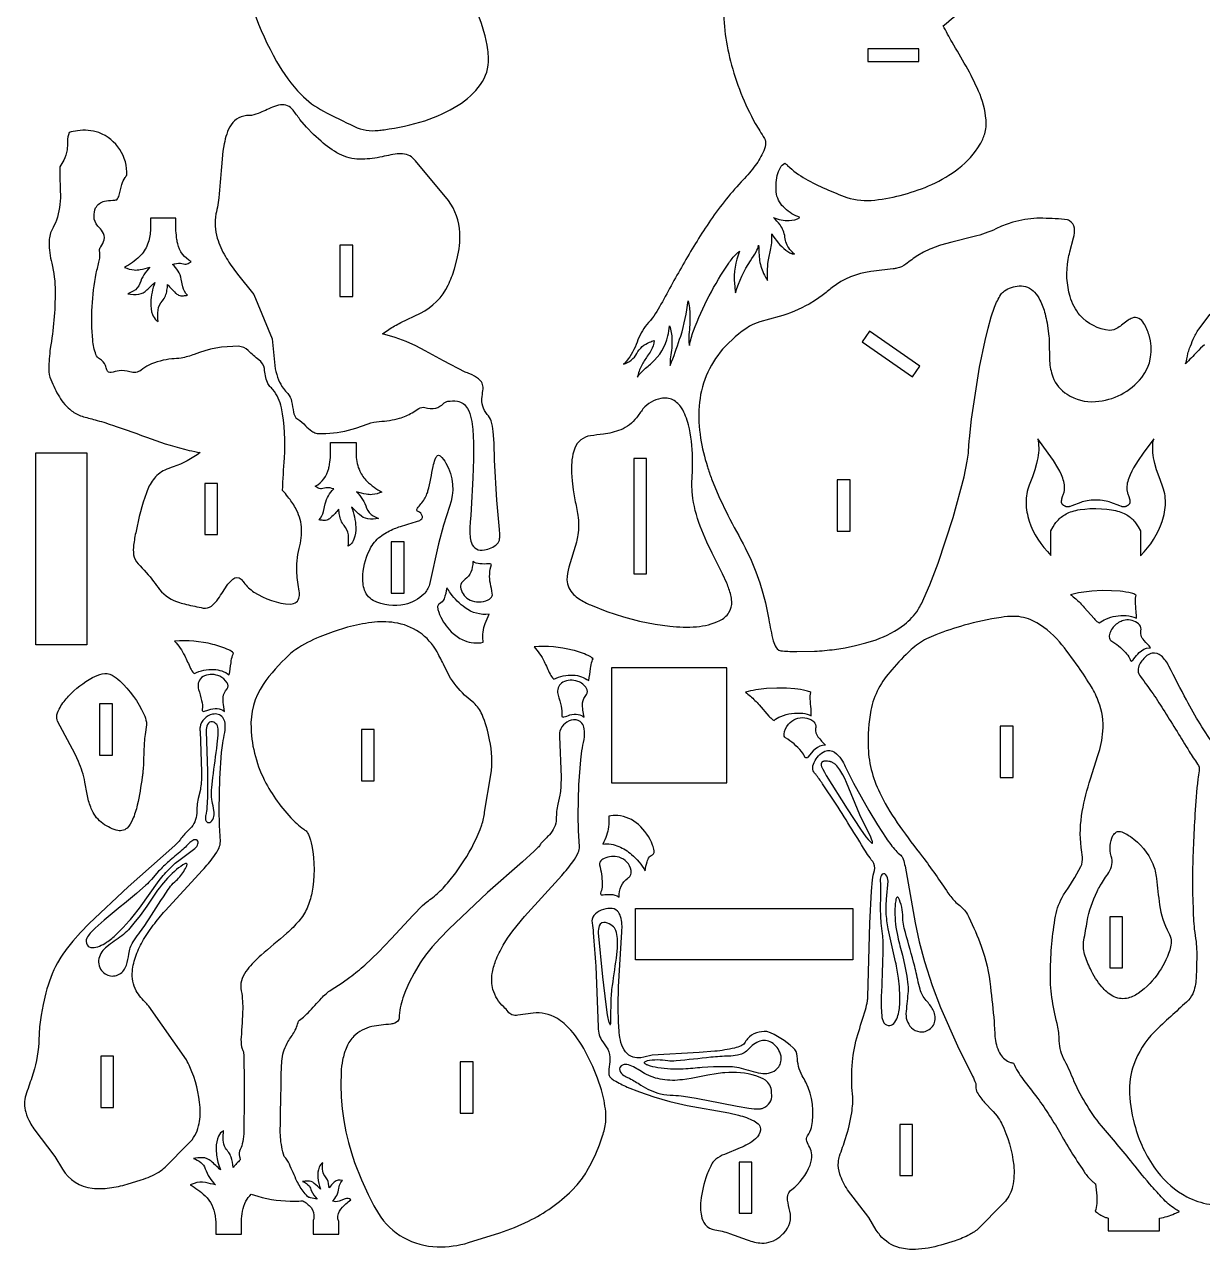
# Model space of a CAD drawing. Extents: x -12 to 98, y 6 to 101.
# Drawn here: x -11.63 to 34.39, y 6 to 53.86 of the extents above; entities that cross this region are included whole.
import ezdxf

# ---------------------------------------------------------------- set-up
doc = ezdxf.new("R2010")
doc.units = 0
doc.header["$MEASUREMENT"] = 0
doc.layers.get('0').update_dxf_attribs({"linetype": 'CONTINUOUS'})

msp = doc.modelspace()

# ---------------------------------------------------------------- linework, layer by layer
for points in [[(-3.249, 56.432, 0.07985), (-1.788, 52.418, 0.060537), (-0.828, 51.122, 0.079086), (0.049, 50.475, 0.011573), (1.258, 49.872, 0.13375), (2.186, 49.718, 0.020815), (2.416, 49.745, 0.040692), (4.004, 50.099, 0.062353), (5.315, 50.705, 0.092105), (6.188, 51.516, 0.167821), (6.496, 52.533, 0.033822), (6.468, 52.871, 0.054737), (6.084, 54.277, 0.021849)], [(15.679, 54.838, 0.074267), (15.952, 52.425, 0.066044), (16.918, 49.99, 0.007906), (17.273, 49.41, -0.162679), (17.316, 49.164, -0.070518), (17.211, 48.845, -0.057693), (16.865, 48.28, -0.026489), (16.365, 47.707, 0.042284), (15.097, 46.104, 0.018242), (14.086, 44.469, 0.004023), (13.173, 42.823, -0.060794), (12.679, 42.135, 0.086601), (12.298, 41.452, -0.090637), (11.887, 40.709, -0.02392), (11.771, 40.584, 0.188182), (12.29, 41.009, -0.175135), (12.788, 41.448, -0.023184), (12.971, 41.515, -0.118251), (12.838, 41.113, -0.031794), (12.696, 40.9, 0.026785), (12.467, 40.529, 0.077026), (12.318, 40.081, -0.067616), (12.497, 40.306, -0.008769), (12.866, 40.631, 0.156776), (13.501, 41.695, 0.033382), (13.569, 42.08, -0.079371), (13.657, 41.563, -0.054201), (13.608, 40.874, 0.053871), (13.591, 40.542, 0.038903), (13.649, 40.675, 0.009287), (14.004, 41.687, 0.050482), (14.292, 43.066, -0.069148), (14.36, 42.514, -0.028796), (14.326, 41.746, 0.067967), (14.341, 41.314, -0.036164), (14.505, 41.89, -0.058782), (15.878, 44.533, -0.049387), (16.177, 44.893, -0.026304), (16.306, 45.005, 0.124774), (16.107, 43.726, 0.020766), (16.147, 43.379, -0.073825), (16.726, 44.631, 0.009793), (16.951, 44.979, 0.084693), (17.047, 45.231, 0.019747), (17.085, 44.633, 0.082244), (17.278, 44.067, 0.019063), (17.396, 43.857, -0.036325), (17.422, 44.593, -0.026425), (17.523, 45.11, 0.066476), (17.565, 45.681, 0.096788), (18.109, 45.038, 0.116157), (18.449, 44.879, -0.026073), (18.261, 45.074, -0.15081), (18.074, 45.553, 0.138701), (17.882, 46.03, 0.056276), (17.625, 46.316, 0.093564), (18.237, 46.198, 0.139041), (18.659, 46.324, -0.116903), (18.075, 46.678, -0.168219), (17.744, 47.227, -0.083923), (17.773, 47.96, -0.066568), (17.896, 48.272, -0.142693), (18.07, 48.436), (18.103, 48.419, -0.047693), (18.181, 48.344, 0.054516), (18.874, 47.826, 0.038172), (20.496, 47.105, 0.108398), (21.584, 46.996, 0.073413), (23.815, 47.607, 0.05551), (24.858, 48.229, 0.090073), (25.697, 49.179, 0.049961), (25.882, 49.582, 0.094579), (25.932, 50.137, 0.082812), (25.638, 51.258, 0.025033), (25.149, 52.227, 0.004518), (24.606, 53.17, -0.00947), (24.255, 53.803, 0.049697), (25.094, 54.583, 0.044365)], [(34.461, 41.338, 0.032512), (34.173, 41.069, -0.008994), (33.727, 40.605, 0.03751), (33.819, 41.002, -0.033272), (33.883, 41.209, -0.003632), (34.021, 41.564, -0.051996), (34.241, 41.952), (34.686, 42.541, 0.039199)], [(34.893, 25.636, -0.034838), (33.76, 27.47, -0.003946), (33.075, 28.791, 0.094421), (32.777, 29.193, 0.223286), (32.42, 29.298, 0.13347), (32.217, 29.204, 0.103407), (31.924, 28.854, 0.108505), (31.869, 28.62, 0.161755), (31.965, 28.384, -0.023981), (32.909, 27.009, -0.004219), (33.867, 25.461, 0.015925), (34.197, 24.969, -0.189539), (34.258, 24.703, -0.01026), (34.206, 24.377, 0.020532), (34.09, 23.004, 0.009675), (33.991, 20.632, 0.011717), (34.018, 19.39, 0.021309), (34.067, 18.512, 0.003432), (34.134, 18.034, -0.035832), (34.158, 17.238, -0.009663), (34.137, 16.592, -0.086739), (34.004, 15.996, -0.098046), (33.763, 15.672, -0.007922), (33.143, 15.108, 0.011556), (32.502, 14.497, 0.108194), (31.699, 13.228, 0.093257), (31.537, 12.091, 0.063853), (31.764, 10.769, 0.093412), (32.626, 9.039, 0.105223), (33.77, 8.065, 0.163797), (35.598, 7.776, 0.060579)]]:
    msp.add_lwpolyline(points, format="xyb")
for points in [[(21.311, 52.911), (21.311, 52.411), (23.311, 52.411), (23.311, 52.911)], [(1.192, 45.232), (0.692, 45.232), (0.692, 43.232), (1.192, 43.232)], [(23.344, 40.508), (21.373, 41.877), (21.087, 41.466), (23.059, 40.097)], [(31.966, 33.106), (32.107, 33.256), (32.239, 33.413), (32.362, 33.575), (32.475, 33.743), (32.577, 33.915), (32.668, 34.09), (32.747, 34.268), (32.813, 34.448), (32.841, 34.538), (32.866, 34.629), (32.887, 34.72), (32.905, 34.811), (32.919, 34.901), (32.929, 34.992), (32.936, 35.082), (32.939, 35.172), (32.938, 35.262), (32.932, 35.351), (32.923, 35.439), (32.909, 35.527), (32.891, 35.613), (32.869, 35.699), (32.842, 35.784), (32.811, 35.868), (32.69, 36.181), (32.595, 36.458), (32.524, 36.706), (32.497, 36.82), (32.476, 36.928), (32.46, 37.032), (32.449, 37.131), (32.443, 37.227), (32.442, 37.32), (32.445, 37.41), (32.452, 37.499), (32.464, 37.587), (32.48, 37.674), (32.068, 37.111), (31.871, 36.826), (31.696, 36.543), (31.621, 36.404), (31.557, 36.267), (31.529, 36.2), (31.504, 36.134), (31.482, 36.068), (31.464, 36.004), (31.45, 35.94), (31.439, 35.877), (31.433, 35.816), (31.432, 35.786), (31.431, 35.756), (31.432, 35.726), (31.434, 35.697), (31.437, 35.667), (31.441, 35.639), (31.446, 35.61), (31.453, 35.583), (31.461, 35.555), (31.47, 35.528), (31.508, 35.419), (31.534, 35.33), (31.543, 35.292), (31.546, 35.275), (31.548, 35.258), (31.55, 35.243), (31.551, 35.228), (31.551, 35.214), (31.55, 35.201), (31.549, 35.188), (31.548, 35.182), (31.547, 35.176), (31.546, 35.17), (31.544, 35.165), (31.542, 35.159), (31.54, 35.154), (31.538, 35.149), (31.536, 35.144), (31.533, 35.139), (31.531, 35.134), (31.528, 35.129), (31.525, 35.124), (31.521, 35.12), (31.518, 35.115), (31.51, 35.106), (31.502, 35.098), (31.493, 35.089), (31.483, 35.081), (31.472, 35.073), (31.46, 35.065), (31.435, 35.049), (31.424, 35.043), (31.413, 35.038), (31.403, 35.033), (31.393, 35.028), (31.383, 35.025), (31.373, 35.021), (31.363, 35.019), (31.354, 35.017), (31.344, 35.015), (31.335, 35.013), (31.326, 35.013), (31.318, 35.012), (31.309, 35.012), (31.3, 35.012), (31.292, 35.013), (31.283, 35.014), (31.267, 35.016), (31.25, 35.02), (31.234, 35.024), (31.218, 35.029), (31.152, 35.051), (30.799, 35.188), (30.742, 35.205), (30.682, 35.222), (30.617, 35.237), (30.548, 35.251), (30.474, 35.262), (30.394, 35.271), (30.308, 35.276), (30.216, 35.279), (30.124, 35.278), (30.038, 35.273), (29.958, 35.265), (29.883, 35.254), (29.814, 35.241), (29.749, 35.225), (29.689, 35.208), (29.632, 35.19), (29.279, 35.051), (29.213, 35.029), (29.197, 35.024), (29.181, 35.02), (29.165, 35.016), (29.148, 35.014), (29.14, 35.013), (29.131, 35.012), (29.122, 35.012), (29.114, 35.012), (29.105, 35.013), (29.096, 35.013), (29.087, 35.015), (29.077, 35.017), (29.068, 35.019), (29.058, 35.021), (29.049, 35.025), (29.039, 35.028), (29.029, 35.033), (29.018, 35.038), (29.008, 35.043), (28.997, 35.049), (28.971, 35.065), (28.96, 35.073), (28.949, 35.081), (28.939, 35.089), (28.93, 35.098), (28.921, 35.106), (28.913, 35.115), (28.91, 35.12), (28.907, 35.124), (28.904, 35.129), (28.901, 35.134), (28.898, 35.139), (28.895, 35.144), (28.893, 35.149), (28.891, 35.154), (28.889, 35.159), (28.887, 35.165), (28.886, 35.17), (28.884, 35.176), (28.883, 35.182), (28.882, 35.188), (28.881, 35.201), (28.88, 35.214), (28.88, 35.228), (28.881, 35.243), (28.883, 35.258), (28.885, 35.275), (28.888, 35.292), (28.897, 35.33), (28.923, 35.419), (28.961, 35.528), (28.97, 35.555), (28.978, 35.583), (28.985, 35.61), (28.99, 35.639), (28.995, 35.667), (28.998, 35.697), (28.999, 35.726), (29, 35.756), (29, 35.786), (28.998, 35.816), (28.992, 35.877), (28.981, 35.94), (28.967, 36.004), (28.949, 36.068), (28.928, 36.134), (28.903, 36.2), (28.875, 36.267), (28.81, 36.404), (28.735, 36.543), (28.56, 36.826), (28.363, 37.111), (27.951, 37.674), (27.967, 37.587), (27.979, 37.499), (27.986, 37.41), (27.99, 37.32), (27.988, 37.227), (27.982, 37.131), (27.971, 37.032), (27.955, 36.928), (27.934, 36.82), (27.907, 36.706), (27.836, 36.458), (27.741, 36.181), (27.62, 35.868), (27.589, 35.784), (27.562, 35.699), (27.54, 35.614), (27.522, 35.527), (27.508, 35.44), (27.499, 35.352), (27.494, 35.263), (27.492, 35.174), (27.495, 35.084), (27.502, 34.994), (27.512, 34.904), (27.526, 34.813), (27.544, 34.723), (27.565, 34.632), (27.59, 34.542), (27.618, 34.452), (27.685, 34.273), (27.764, 34.095), (27.854, 33.921), (27.957, 33.75), (28.069, 33.583), (28.192, 33.421), (28.325, 33.265), (28.466, 33.115), (28.466, 34.076), (28.558, 34.24), (28.608, 34.32), (28.663, 34.398), (28.693, 34.437), (28.724, 34.474), (28.757, 34.511), (28.792, 34.547), (28.829, 34.581), (28.869, 34.615), (28.911, 34.648), (28.957, 34.679), (29.005, 34.709), (29.056, 34.738), (29.111, 34.765), (29.169, 34.79), (29.231, 34.814), (29.297, 34.837), (29.368, 34.857), (29.442, 34.876), (29.521, 34.893), (29.605, 34.907), (29.787, 34.93), (29.99, 34.944), (30.216, 34.948), (30.441, 34.942), (30.644, 34.926), (30.827, 34.902), (30.989, 34.87), (31.064, 34.851), (31.134, 34.83), (31.2, 34.807), (31.262, 34.783), (31.32, 34.757), (31.375, 34.73), (31.427, 34.702), (31.475, 34.672), (31.52, 34.641), (31.562, 34.608), (31.602, 34.575), (31.639, 34.54), (31.675, 34.505), (31.708, 34.469), (31.739, 34.432), (31.768, 34.394), (31.823, 34.317), (31.873, 34.238), (31.966, 34.076)], [(-11.191, 29.62), (-11.191, 37.12), (-9.191, 37.12), (-9.191, 29.62)], [(12.673, 36.899), (12.173, 36.899), (12.173, 32.399), (12.673, 32.399)], [(-4.586, 33.933), (-4.086, 33.933), (-4.086, 35.933), (-4.586, 35.933)], [(20.619, 36.071), (20.119, 36.071), (20.119, 34.071), (20.619, 34.071)], [(2.694, 31.649), (3.194, 31.649), (3.194, 33.649), (2.694, 33.649)], [(15.8, 28.732), (11.3, 28.732), (11.3, 24.232), (15.8, 24.232)], [(-8.197, 27.314), (-8.697, 27.314), (-8.697, 25.314), (-8.197, 25.314)], [(26.987, 26.441), (26.487, 26.441), (26.487, 24.441), (26.987, 24.441)], [(2.028, 26.316), (1.528, 26.316), (1.528, 24.316), (2.028, 24.316)], [(20.994, 22.989), (20.48, 24.247), (20.41, 24.401), (20.338, 24.546), (20.263, 24.678), (20.224, 24.739), (20.185, 24.796), (20.144, 24.849), (20.103, 24.896), (20.082, 24.918), (20.061, 24.939), (20.039, 24.958), (20.017, 24.976), (19.995, 24.993), (19.973, 25.008), (19.95, 25.021), (19.927, 25.033), (19.904, 25.043), (19.88, 25.052), (19.857, 25.059), (19.845, 25.062), (19.832, 25.064), (19.786, 25.072), (19.743, 25.077), (19.704, 25.08), (19.669, 25.081), (19.637, 25.08), (19.623, 25.079), (19.609, 25.077), (19.597, 25.075), (19.585, 25.072), (19.573, 25.069), (19.563, 25.066), (19.553, 25.062), (19.549, 25.059), (19.544, 25.057), (19.54, 25.055), (19.536, 25.052), (19.532, 25.049), (19.529, 25.047), (19.525, 25.044), (19.522, 25.041), (19.519, 25.038), (19.516, 25.035), (19.513, 25.031), (19.511, 25.028), (19.508, 25.025), (19.506, 25.021), (19.504, 25.018), (19.502, 25.014), (19.5, 25.01), (19.499, 25.006), (19.497, 25.002), (19.496, 24.998), (19.495, 24.994), (19.494, 24.99), (19.493, 24.985), (19.492, 24.981), (19.491, 24.972), (19.491, 24.962), (19.491, 24.953), (19.491, 24.943), (19.492, 24.932), (19.494, 24.922), (19.496, 24.911), (19.502, 24.888), (19.509, 24.864), (19.518, 24.84), (19.528, 24.814), (19.553, 24.761), (19.615, 24.647), (19.687, 24.526), (20.501, 23.222), (21.026, 22.426), (21.239, 22.128), (21.323, 22.021), (21.359, 21.981), (21.389, 21.949), (21.415, 21.925), (21.437, 21.906), (21.447, 21.899), (21.456, 21.893), (21.464, 21.888), (21.468, 21.886), (21.471, 21.884), (21.475, 21.883), (21.478, 21.881), (21.479, 21.881), (21.481, 21.881), (21.482, 21.88), (21.483, 21.88), (21.485, 21.88), (21.486, 21.88), (21.487, 21.88), (21.488, 21.88), (21.488, 21.88), (21.489, 21.88), (21.489, 21.88), (21.49, 21.88), (21.49, 21.88), (21.491, 21.88), (21.491, 21.88), (21.492, 21.881), (21.492, 21.881), (21.493, 21.881), (21.493, 21.881), (21.494, 21.881), (21.494, 21.882), (21.494, 21.882), (21.495, 21.882), (21.495, 21.883), (21.495, 21.883), (21.496, 21.883), (21.496, 21.884), (21.496, 21.884), (21.497, 21.884), (21.497, 21.885), (21.497, 21.885), (21.498, 21.886), (21.498, 21.886), (21.498, 21.886), (21.498, 21.887), (21.499, 21.888), (21.499, 21.889), (21.5, 21.89), (21.5, 21.891), (21.5, 21.893), (21.501, 21.894), (21.501, 21.895), (21.501, 21.899), (21.501, 21.902), (21.501, 21.905), (21.501, 21.909), (21.5, 21.917), (21.498, 21.927), (21.496, 21.937), (21.493, 21.948), (21.485, 21.973), (21.462, 22.034), (21.431, 22.107)], [(12.232, 19.319), (20.732, 19.319), (20.732, 17.319), (12.232, 17.319)], [(30.766, 17.004), (31.266, 17.004), (31.266, 19.004), (30.766, 19.004)], [(-8.65, 11.555), (-8.15, 11.555), (-8.15, 13.555), (-8.65, 13.555)], [(5.393, 11.332), (5.893, 11.332), (5.893, 13.332), (5.393, 13.332)], [(22.564, 8.893), (23.064, 8.893), (23.064, 10.893), (22.564, 10.893)], [(16.284, 7.421), (16.784, 7.421), (16.784, 9.421), (16.284, 9.421)]]:
    msp.add_lwpolyline(points, close=True)
for points in [[(6.831, 33.566, 0.178281), (6.93, 33.774, 0.033481), (6.939, 33.943), (6.928, 34.135, 0.001958), (6.821, 35.277), (6.731, 36.843), (6.71, 37.506), (6.676, 37.963, 0.049313), (6.602, 38.37, 0.116728), (6.445, 38.627, -0.20712), (6.244, 39.322, 0.023067), (6.281, 39.629, 0.256167), (6.104, 40.013, 0.068447), (5.767, 40.205, 0.017744), (5.579, 40.279), (4.738, 40.713), (4.019, 41.114), (3.659, 41.299), (3.273, 41.471), (2.845, 41.63), (2.355, 41.774), (2.599, 41.944, -0.025929), (3.066, 42.212), (3.834, 42.583, 0.171014), (4.918, 43.679, 0.043375), (5.164, 44.309), (5.274, 44.717, 0.074093), (5.376, 45.726, 0.135872), (4.937, 46.984), (3.64, 48.529, 0.238538), (3.141, 48.805, 0.040557), (2.933, 48.8, 0.026906), (2.25, 48.671, -0.050065), (1.459, 48.595, -0.111186), (0.671, 48.794, -0.056522), (-0.048, 49.296), (-0.339, 49.563), (-0.615, 49.851), (-0.87, 50.151, 0.009673), (-1.142, 50.514, 0.265699), (-1.629, 50.717, 0.069329), (-1.944, 50.63, -0.006645), (-2.502, 50.379, -0.074444), (-2.859, 50.297, 0.271912), (-3.557, 49.941, 0.068203), (-3.731, 49.575, 0.032946), (-3.83, 49.191), (-3.877, 48.908), (-3.939, 48.303, -0.010107), (-4.038, 47.087), (-4.077, 46.813, -0.012134), (-4.154, 46.455, 0.121151), (-4.099, 45.511, 0.059183), (-3.782, 44.794, 0.018909), (-3.598, 44.499), (-3.314, 44.102), (-2.677, 43.312), (-1.95, 41.576), (-1.833, 40.406, 0.034941), (-1.707, 39.979, 0.061726), (-1.517, 39.635, 0.02665), (-1.341, 39.439, -0.127471), (-1.197, 39.136, -0.006262), (-1.124, 38.709, 0.108839), (-1.025, 38.498, 0.074214), (-0.954, 38.438, -0.05919), (-0.655, 38.184, 0.03897), (-0.41, 37.973, 0.07168), (-0.244, 37.894, 0.058108), (-0.152, 37.881, 0.069397), (1.021, 38.007), (1.311, 38.092), (1.799, 38.258, -0.065693), (2.229, 38.351, 0.054562), (3.021, 38.475, 0.067321), (3.511, 38.692), (3.77, 38.862, -0.202817), (4.009, 38.892, 0.129776), (4.434, 38.872, 0.13557), (4.732, 39.052, -0.05437), (4.839, 39.121, -0.07755), (4.904, 39.137, -0.066446), (5.28, 39.143, -0.230988), (5.675, 38.86, -0.080083), (5.821, 38.454, -0.029031), (5.882, 38.04), (5.911, 37.513), (5.913, 36.88), (5.888, 36.148, 0.001519), (5.77, 34.19, 0.022392), (5.773, 33.875, 0.05472), (5.825, 33.612, 0.385458), (6.335, 33.329, 0.141501)], [(-1.547, 35.657, -0.013192), (-1.471, 36.923, 0.059123), (-1.592, 38.889, 0.114847), (-1.925, 39.593, 0.038603), (-2.05, 39.72, -0.091529), (-2.143, 39.87, -0.075959), (-2.257, 40.413, 0.20403), (-2.472, 40.754, -0.048907), (-2.89, 41.121, 0.186135), (-3.273, 41.285, 0.100252), (-4.998, 40.969, -0.038401), (-5.508, 40.827, -0.028276), (-5.869, 40.793, 0.088598), (-6.773, 40.55, 0.050706), (-7.073, 40.351, -0.234057), (-7.51, 40.289, 0.113017), (-7.937, 40.326, 0.023627), (-8.242, 40.258, -0.339561), (-8.417, 40.364, -0.023927), (-8.466, 40.536, 0.187802), (-8.699, 40.791, -0.174388), (-8.838, 40.96, -0.070926), (-8.964, 41.529, -0.071613), (-8.825, 44.139, -0.015452), (-8.709, 44.629, 0.113875), (-8.703, 45.032, -0.162954), (-8.655, 45.175, 0.082309), (-8.52, 45.45, 0.211195), (-8.578, 45.763, 0.046464), (-8.765, 45.982, -0.192832), (-8.915, 46.361, -0.113817), (-8.853, 46.69, -0.219063), (-8.502, 46.956, -0.041894), (-8.186, 46.991, 0.033425), (-8.021, 47.013, 0.095298), (-7.929, 47.186, 0.00277), (-7.824, 47.61, -0.076642), (-7.704, 47.877, -0.043845), (-7.635, 47.959, 0.328486), (-8.73, 49.632, 0.125138), (-9.556, 49.706, 0.034321), (-9.888, 49.638, 0.07145), (-9.953, 49.283, -0.01966), (-9.967, 48.961, -0.099529), (-10.099, 48.554, -0.035923), (-10.256, 48.303, 0.005279), (-10.227, 47.209, -0.087788), (-10.384, 46.211, -0.037552), (-10.562, 45.829, 0.128014), (-10.67, 45.34, 0.064592), (-10.569, 44.536, -0.064387), (-10.434, 43.427, -0.042951), (-10.622, 41.204, 0.032372), (-10.684, 40.398, 0.091348), (-10.604, 39.985, 0.037028), (-10.27, 39.31, 0.089911), (-9.793, 38.767, 0.084505), (-9.383, 38.555, 0.014774), (-8.875, 38.416, -0.01359), (-8.196, 38.208, -0.004579), (-6.679, 37.668, 0.028296), (-5.198, 37.221, 0.013162), (-4.765, 37.133, -0.080481), (-5.822, 36.581, 0.011974), (-6.149, 36.45, 0.131057), (-6.603, 36.072, 0.078379), (-6.87, 35.567, 0.038979), (-7.273, 34.065, 0.022833), (-7.37, 33.516, 0.056079), (-7.368, 33.146, 0.150124), (-7.188, 32.787, -0.033901), (-6.586, 32.095, 0.012793), (-6.351, 31.783, 0.150841), (-5.58, 31.276, 0.006846), (-5.307, 31.204, 0.010561), (-4.646, 31.063, 0.208047), (-4.331, 31.141, 0.06707), (-4.118, 31.348, 0.019464), (-3.736, 31.919, -0.056689), (-3.498, 32.193, -0.391985), (-3.171, 32.19, -0.066798), (-3.06, 32.063, 0.091304), (-2.667, 31.687, 0.139567), (-1.239, 31.216, 0.388327), (-0.9, 31.503, 0.070786), (-0.9, 31.721, -0.020435), (-0.99, 32.425, -0.080742), (-0.898, 33.387, 0.08369), (-0.814, 34.228, 0.10963), (-1.048, 34.976, 0.043926), (-1.339, 35.407, 0.011415)], [(-5.715, 46.298), (-6.715, 46.298), (-6.715, 45.798, -0.068844), (-6.82, 45.271, -0.112101), (-7.138, 44.792, -0.064942), (-7.719, 44.369, 0.07331), (-7.346, 44.269, 0.07207), (-7.113, 44.284, 0.005783), (-6.729, 44.372, 0.123911), (-7.123, 43.742, -0.184957), (-7.385, 43.435, -0.039036), (-7.589, 43.338, 0.075561), (-7.166, 43.32, 0.153549), (-6.851, 43.486, 0.003489), (-6.534, 43.783, 0.081362), (-6.702, 42.995, 0.092003), (-6.63, 42.524, 0.110441), (-6.482, 42.304, 0.061375), (-6.408, 42.252, -0.051974), (-6.413, 42.699, -0.158753), (-6.242, 43.059, 0.133981), (-6.065, 43.477, 0.02712), (-6.039, 43.699, 0.024975), (-5.732, 43.368, 0.056066), (-5.615, 43.287, 0.151487), (-5.424, 43.26, 0.011613), (-5.267, 43.282, -0.141205), (-5.445, 43.613), (-5.506, 43.909, 0.158802), (-5.847, 44.487, -0.113769), (-5.538, 44.532), (-5.365, 44.496, 0.17626), (-5.197, 44.542, 0.030081), (-5.118, 44.597, -0.222578), (-5.644, 45.29, -0.024043), (-5.677, 45.456, -0.016694), (-5.715, 45.798)], [(17.985, 29.386, 0.017877), (18.539, 29.361), (19.234, 29.376, 0.018689), (20.017, 29.447), (20.425, 29.51), (20.835, 29.592), (21.241, 29.697), (21.635, 29.826, 0.078932), (22.745, 30.422, 0.079276), (23.277, 31, 0.029897), (23.404, 31.226), (23.731, 31.968), (24.055, 32.811), (24.642, 34.599), (25.07, 36.193), (25.195, 36.793, 0.023072), (25.24, 37.115, -0.008382), (25.281, 37.666), (25.369, 38.441), (25.68, 40.47), (25.892, 41.512), (26.01, 41.994), (26.135, 42.432), (26.265, 42.812, -0.058543), (26.51, 43.307, -0.068846), (26.649, 43.452, -0.119463), (27.224, 43.651, -0.228855), (27.829, 43.396, -0.068925), (28.036, 43.093, -0.05384), (28.234, 42.555, -0.019727), (28.313, 42.198), (28.375, 41.775, -0.021328), (28.398, 41.424, 0.00927), (28.416, 40.712, 0.073057), (28.534, 40.094, 0.165071), (29.098, 39.411, 0.164834), (30.203, 39.126, 0.210078), (32.01, 40.067, 0.24883), (32.301, 41.716, 0.05734), (32.101, 42.178, 0.12382), (31.905, 42.377, 0.224622), (31.639, 42.387, 0.058836), (31.479, 42.302, -0.002001), (31.078, 42.003, -0.140446), (30.762, 41.909, -0.197013), (29.601, 42.507, -0.112392), (29.217, 43.226, -0.11953), (29.142, 44.677, -0.018196), (29.206, 44.976), (29.352, 45.528, 0.098422), (29.384, 45.901, 0.217769), (29.187, 46.191, 0.02727), (29.118, 46.231, 0.015159), (28.155, 46.289, 0.118192), (26.319, 45.875, -0.049788), (25.465, 45.569), (24.593, 45.358), (24.153, 45.233, 0.042721), (23.489, 44.959), (23.268, 44.833, 0.033813), (22.8, 44.492, -0.105727), (22.451, 44.337, -0.019438), (22.299, 44.307, 0.005619), (21.433, 44.209, 0.131483), (19.919, 43.583, -0.004428), (19.534, 43.277), (19.272, 43.094), (19.015, 42.938, -0.056922), (17.843, 42.446), (17.098, 42.236, 0.061363), (16.693, 42.071, 0.068746), (15.642, 41.174, 0.16348), (14.724, 38.944, 0.060888), (14.782, 37.701, 0.038942), (15.047, 36.584, 0.013576), (15.211, 36.106), (15.491, 35.416), (15.838, 34.686, -0.001414), (16.524, 33.412), (16.751, 32.931), (16.938, 32.475), (17.09, 32.046), (17.212, 31.644), (17.309, 31.271), (17.448, 30.615, 0.021389), (17.614, 29.784, 0.06971), (17.727, 29.521, 0.255227)], [(13.232, 39.247, 0.18479), (12.53, 38.837, 0.011276), (12.28, 38.498, -0.13645), (11.658, 38.025, -0.060755), (10.982, 37.851, -0.0022), (10.48, 37.794, 0.268249), (9.864, 37.303, 0.072182), (9.756, 36.847, 0.020509), (9.74, 36.61), (9.743, 36.337), (9.764, 36.028), (9.806, 35.678), (9.87, 35.287, -0.008961), (9.986, 34.685, -0.073921), (9.982, 33.918, -0.020669), (9.928, 33.639), (9.633, 32.661, 0.078552), (9.561, 32.165, 0.192817), (9.82, 31.595, 0.075294), (10.264, 31.286, 0.019173), (10.481, 31.182), (11.119, 30.928), (11.762, 30.719), (12.397, 30.554), (13.009, 30.432), (13.584, 30.355, 0.044499), (14.618, 30.332, 0.088789), (15.529, 30.572, 0.132211), (15.887, 30.881, 0.16497), (15.995, 31.322, 0.071959), (15.887, 31.81, 0.017437), (15.802, 32.031), (15.636, 32.394), (15.231, 33.201), (15.02, 33.641), (14.822, 34.103, -0.059173), (14.479, 35.347), (14.451, 35.609), (14.439, 35.876), (14.441, 36.01, 0.016764), (14.467, 36.924, 0.054492), (14.308, 38.22, 0.071404), (14.038, 38.876, 0.126689), (13.7, 39.193, 0.179703)], [(0.324, 37.523), (1.324, 37.523), (1.324, 37.023, 0.090549), (1.466, 36.407, 0.093385), (1.747, 36.016, 0.064942), (2.328, 35.593, -0.07331), (1.955, 35.493, -0.07207), (1.722, 35.508, -0.005783), (1.338, 35.597, -0.123911), (1.732, 34.967, 0.184961), (1.994, 34.66, 0.039036), (2.198, 34.562, -0.075561), (1.775, 34.544, -0.153549), (1.46, 34.711, -0.003489), (1.143, 35.008, -0.081362), (1.311, 34.219, -0.092003), (1.239, 33.748, -0.110441), (1.091, 33.529, -0.061375), (1.017, 33.477, 0.051974), (1.022, 33.923, 0.158753), (0.851, 34.283, -0.133973), (0.674, 34.702, -0.02712), (0.648, 34.924, -0.024991), (0.341, 34.592, -0.056041), (0.224, 34.511, -0.151487), (0.033, 34.485, -0.011613), (-0.125, 34.506, 0.141198), (0.054, 34.837), (0.115, 35.133, -0.158802), (0.456, 35.712, 0.113769), (0.146, 35.757), (-0.026, 35.721, -0.176275), (-0.194, 35.766, -0.029943), (-0.273, 35.821, 0.222578), (0.253, 36.515, 0.024043), (0.286, 36.68, 0.016694), (0.324, 37.023)], [(3.819, 35.087, 0.080498), (4.076, 35.477, 0.038778), (4.131, 35.642, 0.008786), (4.335, 36.593, -0.024597), (4.411, 36.872, -0.06162), (4.477, 36.996, -0.428602), (4.612, 37.002, -0.075148), (4.829, 36.719, -0.223976), (4.972, 35.024), (4.739, 34.299), (4.547, 33.567), (4.187, 31.986, -0.135665), (3.972, 31.608, -0.143582), (3.225, 31.205, -0.176973), (1.993, 31.355, -0.205448), (1.632, 31.83, -0.088397), (1.589, 32.366, -0.102807), (1.904, 33.442, -0.106953), (2.327, 33.896, -0.06052), (2.821, 34.164, -0.021531), (3.055, 34.249, -0.0075), (3.725, 34.451, 0.124577), (3.891, 34.545, 0.286415), (3.908, 34.665, 0.244634), (3.749, 34.827, -0.409728), (3.698, 34.913, -0.076316)], [(5.879, 32.876, -0.106151), (5.802, 32.457, -0.123987), (5.58, 32.184, 0.067693), (5.445, 32.041, 0.211793), (5.416, 31.814, 0.215138), (5.778, 31.366, 0.098916), (6.113, 31.304, 0.105513), (6.481, 31.378, 0.181614), (6.638, 31.535, 0.149044), (6.642, 31.633, 0.014462), (6.567, 32.017, -0.125907), (6.609, 32.76, 0.192646), (6.5, 32.79, -0.044704), (6.16, 32.787, -0.093826)], [(4.865, 31.854, -0.051504), (4.757, 31.419, -0.21037), (4.575, 31.227, 0.225462), (4.503, 31.117, 0.088263), (4.632, 30.705, 0.096356), (5.114, 30.067, 0.074356), (5.556, 29.788, 0.151364), (6.285, 29.725, 0.064092), (6.287, 29.776, -0.121409), (6.366, 30.463, -0.032344), (6.518, 30.82, -0.190016), (5.581, 31.068, -0.082206), (5.016, 31.639, -0.014555)], [(31.805, 30.662, 0.024046), (31.796, 30.929, -0.019344), (31.765, 31.321, -0.071742), (31.79, 31.568, 0.084811), (31.613, 31.639, 0.040901), (31.168, 31.716), (30.834, 31.74), (30.461, 31.744), (30.06, 31.722, 0.040707), (29.234, 31.584, -0.021927), (29.433, 31.423, -0.029254), (29.768, 31.089), (30.15, 30.651, 0.050689), (30.306, 30.509, 0.031502), (30.355, 30.479, -0.072447), (30.614, 30.631, -0.120703), (31.4, 30.771, -0.098551)], [(30.705, 7.229), (30.705, 6.729), (32.705, 6.729), (32.705, 7.229, 0.072213), (33.298, 7.405, 0.009037), (33.487, 7.49, -0.066967), (33.303, 7.595, -0.058458), (32.82, 8.009, 0.009435), (32.41, 8.463, -0.007588), (31.664, 9.368, 0.009309), (30.439, 10.833, -0.041146), (29.804, 11.747, -0.039674), (29.328, 12.679, 0.019532), (28.962, 13.471, -0.126799), (28.789, 14.257, 0.05175), (28.706, 14.835, -0.022377), (28.501, 15.85, -0.038826), (28.445, 16.857, -0.037713), (28.643, 19.023, -0.090701), (28.962, 19.854, 0.031049), (29.631, 20.96, 0.140042), (29.695, 21.332, 0.017278), (29.645, 21.707, -0.073795), (29.692, 23.119, -0.033984), (30.01, 24.393), (30.302, 25.302, 0.054094), (30.498, 26.25, 0.11238), (30.329, 27.4, 0.047847), (30.044, 27.983, 0.020568), (29.537, 28.759, 0.020113), (28.799, 29.745, 0.098954), (27.765, 30.562, 0.116209), (27.011, 30.735, 0.046522), (26.519, 30.697, 0.027314), (25.073, 30.388, 0.020024), (23.963, 30.016, 0.01826), (23.609, 29.858, 0.065918), (23.008, 29.437, 0.037913), (22.25, 28.644, 0.139056), (21.429, 27.071, 0.055025), (21.326, 25.598, 0.109434), (21.831, 23.739, 0.039017), (22.564, 22.53, 0.009888), (23.442, 21.349, -0.01905), (24.442, 19.931, 0.045593), (24.751, 19.564, 0.020847), (24.956, 19.396, -0.103462), (25.26, 18.981, -0.025298), (25.741, 17.849, -0.06067), (26.1, 16.265, -0.011244), (26.245, 14.91, 0.011054), (26.287, 14.246, 0.107134), (26.496, 13.617, 0.162811), (26.88, 13.312, 0.050698), (27, 13.286, 0.062641), (27.38, 12.648, -0.007411), (27.94, 11.92, -0.028053), (28.85, 10.504, 0.02161), (29.808, 8.976, 0.05135), (30.099, 8.652, 0.02831), (30.213, 8.563, 0.030206), (30.256, 8.101, -0.09419), (30.197, 7.499, 0.065806), (30.567, 7.272, 0.043761)], [(0.642, 7.103, -0.247383), (0.676, 7.506, -0.062125), (0.923, 7.786, -0.017922), (1.116, 7.95, 0.262311), (0.898, 7.981), (0.656, 7.887, -0.152769), (0.397, 7.889, 0.188831), (0.646, 8.394, -0.09101), (0.728, 8.625, -0.054293), (0.786, 8.696, 0.057266), (0.625, 8.712, 0.183778), (0.472, 8.635, 0.030617), (0.268, 8.416, 0.090877), (0.203, 8.73, 0.080542), (0.105, 8.878, -0.167648), (0.014, 9.136, -0.041018), (0.021, 9.386, 0.177598), (-0.122, 9.215, 0.120808), (-0.172, 8.82, 0.069651), (-0.063, 8.36, 0.016814), (-0.309, 8.587, 0.191431), (-0.576, 8.677, 0.034004), (-0.77, 8.659, -0.156188), (-0.501, 8.474, -0.067594), (-0.429, 8.309, 0.103088), (-0.194, 7.966, 0.006368), (-0.454, 8.025, 0.026088), (-0.523, 8.035, -0.079517), (-0.86, 8.444, -0.022164), (-0.987, 8.675, -0.009793), (-1.284, 9.339, 0.095881), (-1.481, 9.637, -0.060462), (-1.632, 10.397), (-1.642, 10.647, 0.002248), (-1.601, 12.852), (-1.575, 13.357, -0.118209), (-1.37, 14.06, -0.011759), (-1.111, 14.47, 0.090828), (-0.933, 14.928, 0.04597), (-0.553, 15.252, -0.005566), (-0.034, 15.819, -0.052955), (0.351, 16.151), (0.776, 16.42), (1.083, 16.64, 0.020653), (1.663, 17.117), (2.199, 17.625), (2.69, 18.136), (3.549, 19.069), (3.919, 19.437), (4.09, 19.586, -0.01687), (4.322, 19.757, 0.046032), (4.773, 20.18, 0.02526), (5.213, 20.721), (5.537, 21.192, 0.061353), (6.232, 22.591, 0.047114), (6.342, 23.084), (6.589, 24.548, 0.084268), (6.538, 25.914, 0.051281), (6.244, 26.907, 0.107975), (5.917, 27.357), (5.563, 27.66, -0.071932), (4.951, 28.433, -0.017298), (4.767, 28.805, 0.009645), (4.488, 29.345, 0.23801), (2.825, 30.489, 0.07169), (1.932, 30.496, 0.04009), (0.982, 30.308), (0.43, 30.138), (-0.099, 29.934, 0.048864), (-1.034, 29.439, 0.035461), (-1.3, 29.226, 0.05511), (-2.31, 28.074, 0.161713), (-2.781, 26.364, 0.115226), (-2.198, 24.227, 0.078726), (-1.052, 22.697, 0.019229), (-0.802, 22.48, -0.020753), (-0.632, 22.353, -0.106081), (-0.54, 22.212, -0.056181), (-0.41, 21.775, -0.096694), (-0.405, 19.928, -0.048993), (-0.59, 19.343, -0.071058), (-0.914, 18.835, -0.034762), (-1.383, 18.357, 0.003881), (-2.39, 17.496, 0.044838), (-2.925, 16.94, 0.060427), (-3.126, 16.593, 0.116907), (-3.178, 16.205, -0.048005), (-3.107, 15.409, -0.013072), (-3.171, 14.296, 0.053051), (-3.156, 13.924, 0.085508), (-3.097, 13.776, -0.087191), (-3.074, 13.669, -0.01765), (-3.058, 13.432), (-3.047, 12.684, -0.000885), (-3.061, 10.626, -0.035383), (-3.104, 10.217, -0.057843), (-3.204, 9.908, 0.161762), (-3.231, 9.635, 0.024265), (-3.202, 9.51), (-3.202, 9.508, 0.024215), (-3.484, 9.202, 0.069827), (-3.558, 9.615, 0.063673), (-3.653, 9.796, -0.030679), (-3.779, 9.964, -0.123525), (-3.864, 10.279, -0.039334), (-3.853, 10.649, 0.163188), (-4.05, 10.429, 0.107892), (-4.146, 9.977, 0.069468), (-4.072, 9.411, 0.025945), (-3.979, 9.118, 0.005037), (-4.339, 9.455, 0.165814), (-4.685, 9.59, 0.04998), (-5.034, 9.564, -0.072056), (-4.743, 9.407, -0.140604), (-4.568, 9.159, 0.123938), (-4.174, 8.529, 0.005783), (-4.558, 8.618, 0.133349), (-5.007, 8.588, 0.018807), (-5.164, 8.533, -0.06465), (-4.578, 8.106, -0.1671), (-4.186, 7.32, -0.022967), (-4.16, 7.103), (-4.16, 6.603), (-3.16, 6.603), (-3.16, 7.103, -0.01737), (-3.115, 7.497, -0.072953), (-2.983, 7.896, -0.087593), (-2.77, 8.161), (-2.522, 8.082, 0.07215), (-1.067, 7.891, 0.020769), (-0.76, 7.91, -0.083037), (-0.433, 7.64, -0.213099), (-0.329, 7.241, -0.02231), (-0.356, 7.103), (-0.356, 6.603), (0.642, 6.603)], [(32.361, 29.51, -0.004255), (32.107, 29.793, -0.112584), (31.984, 30, -0.112259), (31.986, 30.23, 0.232315), (31.888, 30.445, 0.2221), (31.36, 30.588, 0.149175), (30.979, 30.39, 0.150297), (30.75, 30.025, 0.187024), (30.763, 29.844, 0.13391), (30.809, 29.797, -0.064608), (31.375, 29.325, -0.071304), (31.537, 29.101, 0.023756), (31.574, 29.012, 0.268998), (31.608, 28.988, 0.268998), (31.645, 29.006, 0.055061), (31.707, 29.076, -0.045905), (31.918, 29.324, -0.177752), (32.31, 29.509, -0.021452)], [(-3.635, 28.45, 0.018022), (-3.564, 28.927, -0.051603), (-3.501, 29.213, -0.026785), (-3.465, 29.303, 0.080694), (-3.654, 29.427, 0.053053), (-4.27, 29.642, 0.077465), (-5.77, 29.774, -0.072784), (-5.374, 29.196, -0.005403), (-5.144, 28.705, 0.087246), (-5.015, 28.519), (-4.994, 28.501, -0.137539), (-4.238, 28.664, -0.150793)], [(10.408, 28.227, 0.018022), (10.479, 28.704, -0.051603), (10.542, 28.99, -0.026785), (10.578, 29.08, 0.080644), (10.389, 29.204, 0.05304), (9.773, 29.419, 0.077457), (8.273, 29.551, -0.072736), (8.669, 28.972, -0.005403), (8.899, 28.481, 0.087233), (9.028, 28.295), (9.049, 28.277, -0.137524), (9.805, 28.44, -0.150796)], [(-7.032, 24.466, -0.01671), (-7.224, 23.366, -0.043159), (-7.408, 22.796, -0.087862), (-7.624, 22.469, -0.286594), (-8.045, 22.384, -0.089748), (-8.637, 22.696, -0.125923), (-9.021, 23.225, -0.046938), (-9.171, 23.722, -0.003107), (-9.27, 24.263, 0.051422), (-9.516, 25.064), (-9.649, 25.354), (-10.338, 26.639, -0.171649), (-10.362, 26.884, -0.083698), (-10.243, 27.181, -0.05755), (-9.907, 27.619, -0.081256), (-8.978, 28.342, -0.057311), (-8.592, 28.49, -0.185799), (-8.212, 28.438, -0.05574), (-7.91, 28.215, -0.096288), (-6.964, 26.916, -0.063515), (-6.87, 26.597, -0.051121), (-6.869, 26.499), (-6.921, 26.121, 0.022388), (-6.968, 25.475, 0.006046), (-6.989, 24.83), (-7.004, 24.643, -0.02348)], [(-3.815, 27.02), (-3.859, 27.297, -0.059538), (-3.871, 27.576, -0.167526), (-3.718, 27.905, 0.30065), (-3.716, 28.144, 0.154287), (-4.003, 28.394, 0.212826), (-4.596, 28.411, 0.341854), (-4.849, 27.988, 0.028465), (-4.83, 27.882, -0.01198), (-4.71, 27.446, -0.086859), (-4.686, 27.1, 0.262266), (-4.666, 27.034, 0.240332), (-4.599, 27.029, 0.038122), (-4.43, 27.086, -0.110057), (-4.103, 27.139, -0.150975)], [(10.228, 26.796), (10.184, 27.073, -0.059601), (10.172, 27.353, -0.167501), (10.325, 27.682, 0.300709), (10.327, 27.921, 0.171833), (9.979, 28.196, 0.208573), (9.401, 28.166, 0.307318), (9.194, 27.765, 0.028599), (9.213, 27.658, -0.011996), (9.333, 27.222, -0.087562), (9.355, 26.859, 0.261177), (9.384, 26.808, 0.261177), (9.444, 26.806, 0.018445), (9.676, 26.885, -0.122693), (10.002, 26.906, -0.120681)], [(17.655, 26.671, -0.10637), (17.912, 26.831, -0.123447), (18.771, 26.949, -0.085955), (19.103, 26.855, 0.024347), (19.094, 27.121, -0.0193), (19.062, 27.513, -0.072107), (19.087, 27.76, 0.084836), (18.91, 27.832, 0.040868), (18.464, 27.909), (18.131, 27.933), (17.757, 27.936), (17.357, 27.914, 0.040691), (16.53, 27.776, -0.021723), (16.73, 27.616, -0.028956), (17.066, 27.281), (17.45, 26.843, 0.050309), (17.607, 26.701, 0.031566)], [(-7.62, 8.555), (-7.067, 8.725, 0.055458), (-6.385, 9.03, 0.039293), (-6.135, 9.214), (-5.223, 10.145, 0.153676), (-4.828, 10.833, 0.077615), (-4.77, 11.55, 0.083751), (-5.169, 13.139, 0.024591), (-5.308, 13.417), (-6.773, 15.505, 0.056203), (-6.874, 15.621, -0.081454), (-7.266, 16.112, -0.144678), (-7.416, 16.877, -0.069983), (-7.271, 17.498, -0.041951), (-6.976, 18.11), (-6.8, 18.39), (-6.599, 18.672, -0.017384), (-6.138, 19.236), (-4.675, 20.816, 0.025552), (-4.233, 21.354, 0.044409), (-4.03, 21.699, 0.104586), (-3.978, 21.941), (-4.015, 22.566), (-4.029, 23.193), (-4.005, 24.406), (-3.934, 25.412), (-3.889, 25.78, -0.01469), (-3.803, 26.202, 0.07129), (-3.795, 26.564, 0.118077), (-3.886, 26.785, 0.291747), (-4.283, 26.911, 0.301004), (-4.775, 26.408, 0.092794), (-4.769, 26.256), (-4.713, 24.667, -0.016982), (-4.728, 24.245, -0.026034), (-4.76, 23.977), (-4.845, 23.625, 0.051148), (-4.9, 23.05, -0.1825), (-5.17, 22.432, 0.021143), (-5.477, 22.112, 0.032897), (-5.559, 21.996, -0.031139), (-5.62, 21.926), (-5.761, 21.788), (-6.218, 21.377), (-7.586, 20.173), (-9.103, 18.741), (-9.44, 18.388), (-9.744, 18.047), (-10.005, 17.723, 0.020945), (-10.215, 17.423), (-10.342, 17.206, 0.057172), (-10.797, 16.032), (-10.906, 15.573), (-10.982, 15.152), (-11.03, 14.793, 0.02339), (-11.069, 14.075, -0.06291), (-11.344, 12.724, 0.001701), (-11.581, 12.032, 0.150451), (-11.58, 11.362, 0.058815), (-11.414, 10.963, 0.0226), (-11.269, 10.721), (-10.442, 9.633), (-10.145, 9.137, 0.232845), (-8.986, 8.401, 0.064053), (-8.313, 8.412, 0.039459)], [(-4.326, 23.706, -0.027323), (-4.317, 24.037), (-4.276, 24.437, 0.00395), (-4.1, 25.738), (-4.068, 26.098, 0.046696), (-4.075, 26.405, 0.102735), (-4.114, 26.506, 0.146482), (-4.289, 26.616, 0.374257), (-4.479, 26.518, 0.109946), (-4.529, 26.245), (-4.482, 24.686), (-4.48, 23.679), (-4.503, 23.267, -0.051074), (-4.548, 22.976, 0.052092), (-4.564, 22.825, 0.175291), (-4.514, 22.709, 0.364774), (-4.357, 22.709, 0.196188), (-4.233, 22.924, 0.091659), (-4.232, 23.15, 0.006056), (-4.304, 23.522, -0.03448)], [(5.716, 6.271), (6.94, 6.65), (7.513, 6.869), (8.059, 7.115, 0.082548), (9.749, 8.308), (9.962, 8.532, 0.048079), (10.336, 9.058), (10.517, 9.387), (10.685, 9.738), (10.833, 10.095), (10.953, 10.442, 0.046153), (11.073, 10.976, 0.051169), (11.072, 11.394, 0.046978), (10.903, 12.237), (10.753, 12.694), (10.568, 13.153), (10.355, 13.597, 0.059457), (9.708, 14.576, 0.078178), (9.161, 15.04, 0.154352), (8.236, 15.242), (7.64, 15.156, -0.111123), (7.411, 15.17, -0.18237), (7.261, 15.294, 0.038343), (7.089, 15.478, -0.134657), (6.669, 16.163, -0.108297), (6.642, 16.78, -0.055976), (6.772, 17.274, -0.04196), (7.067, 17.887), (7.242, 18.167), (7.444, 18.449), (7.903, 19.016), (9.355, 20.608, 0.025417), (9.794, 21.151, 0.047706), (10.001, 21.511, 0.099622), (10.047, 21.74), (10.011, 22.361), (9.998, 22.975), (10.026, 24.152), (10.1, 25.128), (10.145, 25.489, -0.008009), (10.227, 25.922, 0.072444), (10.235, 26.345, 0.110671), (10.145, 26.564, 0.258986), (9.821, 26.698, 0.295106), (9.281, 26.254, 0.120537), (9.274, 26.041), (9.33, 24.451, -0.016948), (9.315, 24.027, -0.025915), (9.283, 23.758), (9.198, 23.403, 0.050943), (9.143, 22.827, -0.182504), (8.873, 22.208, 0.021211), (8.566, 21.889, 0.032762), (8.484, 21.773, -0.03131), (8.423, 21.703), (8.282, 21.564), (7.825, 21.154), (6.457, 19.95), (4.94, 18.518), (4.603, 18.164), (4.299, 17.823), (4.038, 17.5, 0.020945), (3.828, 17.2), (3.588, 16.797), (3.398, 16.435), (3.254, 16.113), (3.15, 15.831, 0.07989), (3.006, 15.049, -0.300302), (2.842, 14.848, -0.05478), (2.676, 14.806, 0.022665), (1.935, 14.709, 0.142967), (1.234, 14.332, 0.093563), (0.96, 13.924, 0.064153), (0.797, 13.399, 0.034214), (0.737, 12.919), (0.722, 12.435), (0.737, 11.959), (0.778, 11.494), (0.843, 11.042), (0.928, 10.605), (1.029, 10.185), (1.142, 9.784), (1.266, 9.405), (1.528, 8.721), (1.788, 8.148), (2.019, 7.705), (2.193, 7.409, 0.253647), (4.492, 6.109, 0.076417)], [(18.855, 25.241, 0.094222), (18.721, 25.461, 0.074302), (18.099, 25.994, -0.267215), (18.04, 26.133, -0.156185), (18.213, 26.523, -0.250797), (18.847, 26.779, -0.122617), (19.159, 26.66, -0.234671), (19.283, 26.445, -0.084842), (19.271, 26.357, 0.205081), (19.365, 26.032, 0.015282), (19.657, 25.703), (19.54, 25.693, 0.161695), (19.176, 25.479), (18.974, 25.232, -0.347432), (18.869, 25.223, -0.155755)], [(19.169, 24.748, -0.154213), (19.216, 25.033, -0.177781), (19.635, 25.465, -0.271593), (20.016, 25.425, -0.100241), (20.274, 25.153, -0.044633), (20.429, 24.867), (20.755, 24.222), (21.351, 23.151), (21.69, 22.587), (22.026, 22.075, 0.030576), (22.406, 21.585, 0.047069), (22.6, 21.409, -0.127797), (22.692, 21.252, -0.034438), (22.767, 20.98), (23.159, 18.76), (23.319, 18.023), (23.522, 17.248), (23.82, 16.323), (24.152, 15.457), (24.82, 13.965), (25.404, 12.781, -0.020357), (25.526, 12.49, -0.123994), (25.53, 12.371, 0.143633), (25.586, 12.136, 0.051221), (25.725, 11.924, 0.017735), (25.873, 11.749), (26.206, 11.392), (26.359, 11.213, -0.055572), (26.539, 10.933, -0.087451), (27.01, 9.294, -0.080059), (26.968, 8.471, -0.115802), (26.686, 7.889, -0.035563), (26.567, 7.765), (25.655, 6.834, -0.056401), (25.291, 6.585, -0.039129), (24.723, 6.345), (24.17, 6.175, -0.058974), (23.17, 6.005, -0.070441), (22.552, 6.07, -0.157153), (21.788, 6.564, -0.027661), (21.645, 6.757), (21.347, 7.253), (20.521, 8.341, -0.070996), (20.219, 8.946, -0.093565), (20.163, 9.419, -0.055553), (20.209, 9.652, -0.001701), (20.446, 10.343, 0.041899), (20.686, 11.347, 0.019839), (20.721, 11.695), (20.729, 11.961), (20.694, 12.335), (20.682, 12.687), (20.688, 13.019), (20.712, 13.331, -0.042798), (20.918, 14.4, 0.002364), (21.219, 15.366, 0.031736), (21.299, 15.723, 0.02511), (21.313, 15.873), (21.392, 18.757), (21.452, 20.002), (21.494, 20.442, -0.043977), (21.574, 20.81, 0.236466), (21.502, 21.159, -0.019803), (21.301, 21.44, -0.001137), (20.08, 23.402), (19.542, 24.198, 0.012872), (19.278, 24.566, -0.046199), (19.198, 24.669, -0.082609)], [(12.611, 20.797, -0.032574), (12.692, 21.15, -0.079195), (12.778, 21.338, -0.115767), (12.85, 21.396, 0.10974), (12.938, 21.454, 0.217532), (12.967, 21.581, 0.068922), (12.907, 21.802, 0.118715), (12.355, 22.601, 0.166643), (11.542, 22.952, 0.062012), (11.192, 22.931, -0.05175), (11.188, 22.513, -0.053467), (11.106, 22.182, -0.028733), (10.96, 21.842, -0.135276), (11.588, 21.747, -0.077352), (12.082, 21.438, -0.08802)], [(-8.035, 18.321), (-7.773, 18.582), (-7.542, 18.837, 0.018766), (-7.141, 19.343), (-6.366, 20.417, -0.036417), (-5.94, 20.905), (-5.741, 21.089), (-5.555, 21.241), (-4.979, 21.664, 0.160208), (-4.854, 21.856, 0.2893), (-4.886, 21.989, 0.270083), (-5.013, 22.002, 0.108971), (-5.171, 21.903, 0.017937), (-5.296, 21.775, -0.020907), (-5.505, 21.583, 0.009396), (-5.999, 21.162, 0.023296), (-6.39, 20.777), (-6.666, 20.462, -0.019967), (-6.886, 20.238), (-7.256, 19.908, 0.001422), (-8.519, 18.864), (-8.866, 18.557, 0.022928), (-9.061, 18.358, 0.06992), (-9.196, 18.171, 0.23893), (-9.189, 17.905, 0.257319), (-8.986, 17.798, 0.110996), (-8.704, 17.856, 0.050453), (-8.427, 18.005, 0.04324)], [(30.268, 19.989, -0.020124), (30.395, 20.221, -0.007683), (30.729, 20.735, 0.212918), (30.824, 21.374, -0.195263), (30.89, 22.172, -0.127018), (31.031, 22.315, -0.182473), (31.187, 22.332, -0.077136), (31.568, 22.134, -0.143572), (32.447, 21.066, -0.070182), (32.59, 20.498, 0.00194), (32.704, 19.473, 0.091641), (33.07, 18.367, -0.191969), (33.141, 17.826, -0.088326), (32.693, 16.857, -0.096898), (31.876, 16.006, -0.091168), (31.42, 15.813, -0.176754), (30.878, 15.905, -0.087686), (30.457, 16.259, -0.068842), (30.006, 16.965, -0.043808), (29.782, 17.542, -0.102416), (29.748, 18.093, 0.008167), (29.882, 18.822, -0.066567)], [(-8.575, 16.846, 0.220587), (-8.149, 16.688, 0.220587), (-7.754, 16.912, 0.076906), (-7.648, 17.115, 0.060415), (-7.555, 17.546, -0.113889), (-7.389, 18.016, -0.028961), (-7.166, 18.338, 0.017246), (-6.763, 18.915, -0.005369), (-6.018, 20.061, -0.039031), (-5.818, 20.316, 0.029284), (-5.609, 20.515, 0.060132), (-5.31, 20.945, 0.094041), (-5.28, 21.05, 0.25673), (-5.3, 21.079, 0.25673), (-5.335, 21.079, 0.073857), (-5.442, 21.026, 0.047105), (-5.77, 20.776, 0.053405), (-6.437, 20.035, 0.005946), (-6.853, 19.416), (-7.112, 19.057), (-7.354, 18.748), (-7.574, 18.49, -0.04611), (-7.829, 18.261, 0.003085), (-8.415, 17.832, 0.188844), (-8.722, 17.37, 0.25465)], [(11.595, 19.771, -0.100192), (11.679, 20.202, -0.126475), (11.933, 20.511, 0.107869), (12.03, 20.6, 0.185484), (12.064, 20.815, 0.286037), (11.593, 21.327, 0.174727), (11.01, 21.279, 0.15756), (10.847, 21.137, 0.204011), (10.833, 21.03, -0.064639), (10.936, 20.3, -0.071268), (10.905, 20.025, 0.026461), (10.87, 19.924, 0.247834), (10.879, 19.878, 0.247834), (10.922, 19.86, 0.040608), (10.97, 19.859, -0.026431), (11.257, 19.877, -0.160597)], [(22.566, 15.889), (22.546, 16.258), (22.509, 16.6, 0.018781), (22.398, 17.236), (22.112, 18.529, -0.036441), (22.03, 19.172), (22.026, 19.443), (22.036, 19.683), (22.103, 20.394, 0.194797), (22.019, 20.645, 0.236483), (21.924, 20.678, 0.236483), (21.841, 20.622, 0.1315), (21.797, 20.409, -0.022069), (21.814, 19.948, 0.01811), (21.803, 19.116, 0.015543), (21.827, 18.75), (21.879, 18.335, -0.020055), (21.899, 18.022), (21.9, 17.526, 0.001432), (21.839, 15.888), (21.838, 15.425, 0.029299), (21.866, 15.07, 0.046532), (21.906, 14.921, 0.238865), (22.109, 14.75, 0.257316), (22.324, 14.83, 0.110919), (22.469, 15.079, 0.073181), (22.565, 15.637, 0.021608)], [(23.438, 14.504, 0.220587), (23.839, 14.717, 0.220587), (23.934, 15.161, 0.076868), (23.854, 15.375, 0.060428), (23.594, 15.731, -0.113881), (23.353, 16.168, -0.028966), (23.261, 16.548, 0.017236), (23.099, 17.233, -0.005376), (22.738, 18.552, -0.039013), (22.681, 18.871, 0.097379), (22.549, 19.668, 0.107441), (22.488, 19.762, 0.246333), (22.454, 19.765, 0.246333), (22.433, 19.739, 0.073795), (22.401, 19.625, 0.047109), (22.369, 19.212, 0.053393), (22.479, 18.222, 0.005937), (22.664, 17.5), (22.76, 17.067), (22.83, 16.68), (22.876, 16.345, -0.046166), (22.878, 16.002, 0.008659), (22.803, 15.21, 0.241248), (23.08, 14.611, 0.169134)], [(18.028, 6.648, 0.265883), (18.271, 7.505, -0.021298), (18.177, 7.932, -0.279518), (18.343, 8.345, 0.131149), (19.055, 9.301, 0.087252), (19.125, 9.708, 0.119531), (19.044, 9.992, -0.067159), (18.932, 10.23, -0.222057), (18.958, 10.44, 0.101478), (19.107, 10.775, 0.176461), (18.886, 12.538, 0.017904), (18.752, 12.789, -0.123278), (18.557, 13.55, 0.210953), (18.398, 13.885, 0.089446), (17.372, 14.521, 0.075609), (16.961, 14.472, 0.141553), (16.616, 14.239, 0.034894), (16.492, 14.059, -0.121994), (16.362, 13.963, -0.051444), (16.103, 13.874, -0.033112), (15.336, 13.747), (14.726, 13.693), (12.886, 13.59, -0.022358), (12.452, 13.495, -0.099337), (12.14, 13.517, -0.151393), (11.848, 13.724, -0.109731), (11.668, 14.084, -0.037473), (11.605, 14.478, -0.016134), (11.578, 14.848), (11.564, 15.526), (11.576, 16.26), (11.7, 18.415, 0.099822), (11.656, 19.008, 0.109188), (11.528, 19.225, 0.205601), (11.254, 19.329, 0.208417), (10.609, 19.046, 0.248462), (10.543, 18.761, -0.012548), (10.586, 18.383, -0.002966), (10.682, 17.067), (10.779, 14.688, 0.161284), (10.955, 14.113), (11.095, 13.921, -0.144946), (11.233, 13.517, -0.035974), (11.231, 13.334, 0.007546), (11.189, 12.95, 0.06806), (11.205, 12.799, 0.131181), (11.265, 12.718, 0.0482), (11.409, 12.61, 0.036702), (11.917, 12.35), (12.39, 12.159), (12.95, 11.968), (13.577, 11.788), (14.252, 11.63), (15.887, 11.342), (16.258, 11.252, -0.055254), (16.868, 11.027, -0.089308), (17.067, 10.87, -0.217699), (17.114, 10.667, -0.170611), (16.931, 10.332, -0.068023), (16.626, 10.115, -0.023833), (16.327, 9.971), (15.716, 9.721, 0.062756), (15.373, 9.534, 0.09787), (15.235, 9.372, 0.04675), (15.029, 8.924, 0.061034), (14.787, 7.904, 0.06998), (14.81, 7.315, 0.109657), (14.965, 6.978, 0.193416), (15.34, 6.775, -0.048835), (15.91, 6.633), (16.603, 6.376, 0.074684), (17.167, 6.254, 0.184525), (17.872, 6.502, 0.032889)], [(11.293, 15.833, -0.021469), (11.319, 16.157, -0.003769), (11.492, 17.387), (11.53, 17.792, 0.031415), (11.532, 18.149, 0.079122), (11.472, 18.462, 0.162237), (11.329, 18.645, 0.107494), (11.071, 18.777, 0.385739), (10.822, 18.652, 0.116891), (10.785, 18.372), (10.946, 16.651), (11.073, 15.573), (11.134, 15.168, 0.034891), (11.187, 14.923, 0.072693), (11.235, 14.805, 0.233671), (11.242, 14.794, 0.233671), (11.255, 14.793, 0.208523), (11.269, 14.828, 0.03764), (11.279, 14.945)], [(17.93, 13.397, 0.139024), (17.873, 13.716, 0.182898), (17.492, 14.118, 0.214806), (17.034, 14.115, 0.085629), (16.799, 13.97), (16.613, 13.786, -0.145025), (16.217, 13.592, -0.045202), (15.884, 13.558, 0.017232), (15.182, 13.511, -0.005375), (13.822, 13.372, -0.038982), (13.498, 13.368, 0.097349), (12.69, 13.369, 0.10203), (12.588, 13.325, 0.534498), (12.601, 13.266, 0.073904), (12.708, 13.216, 0.047126), (13.11, 13.117, 0.053392), (14.105, 13.062, 0.005928), (14.847, 13.126), (15.29, 13.15), (15.683, 13.155), (16.022, 13.146, -0.045312), (16.36, 13.091, 0.008654), (17.129, 12.887, 0.212434), (17.719, 13.02, 0.197438)], [(17.55, 12.166, 0.235984), (17.309, 12.613, 0.083532), (16.939, 12.787, 0.093097), (15.723, 12.911, 0.018223), (15.387, 12.872), (15.06, 12.815), (14.406, 12.687), (14.067, 12.638, -0.072994), (13.29, 12.639, -0.085539), (12.591, 12.884, 0.015113), (12.095, 13.17, 0.119774), (11.837, 13.232, 0.162504), (11.672, 13.173, 0.38488), (11.648, 12.932, 0.134729), (11.836, 12.769, 0.01407), (12.002, 12.691, -0.025045), (12.443, 12.427, 0.084419), (13.215, 12.088, 0.056545), (13.712, 12.028, -0.027484), (14.115, 11.994), (14.605, 11.916, 0.001847), (16.213, 11.599), (16.67, 11.526, 0.045334), (17.088, 11.5, 0.051521), (17.211, 11.523, 0.132347), (17.487, 11.746, 0.169644), (17.559, 12.04, 0.013127)]]:
    msp.add_lwpolyline(points, format="xyb", close=True)

doc.saveas('drawing.dxf')
